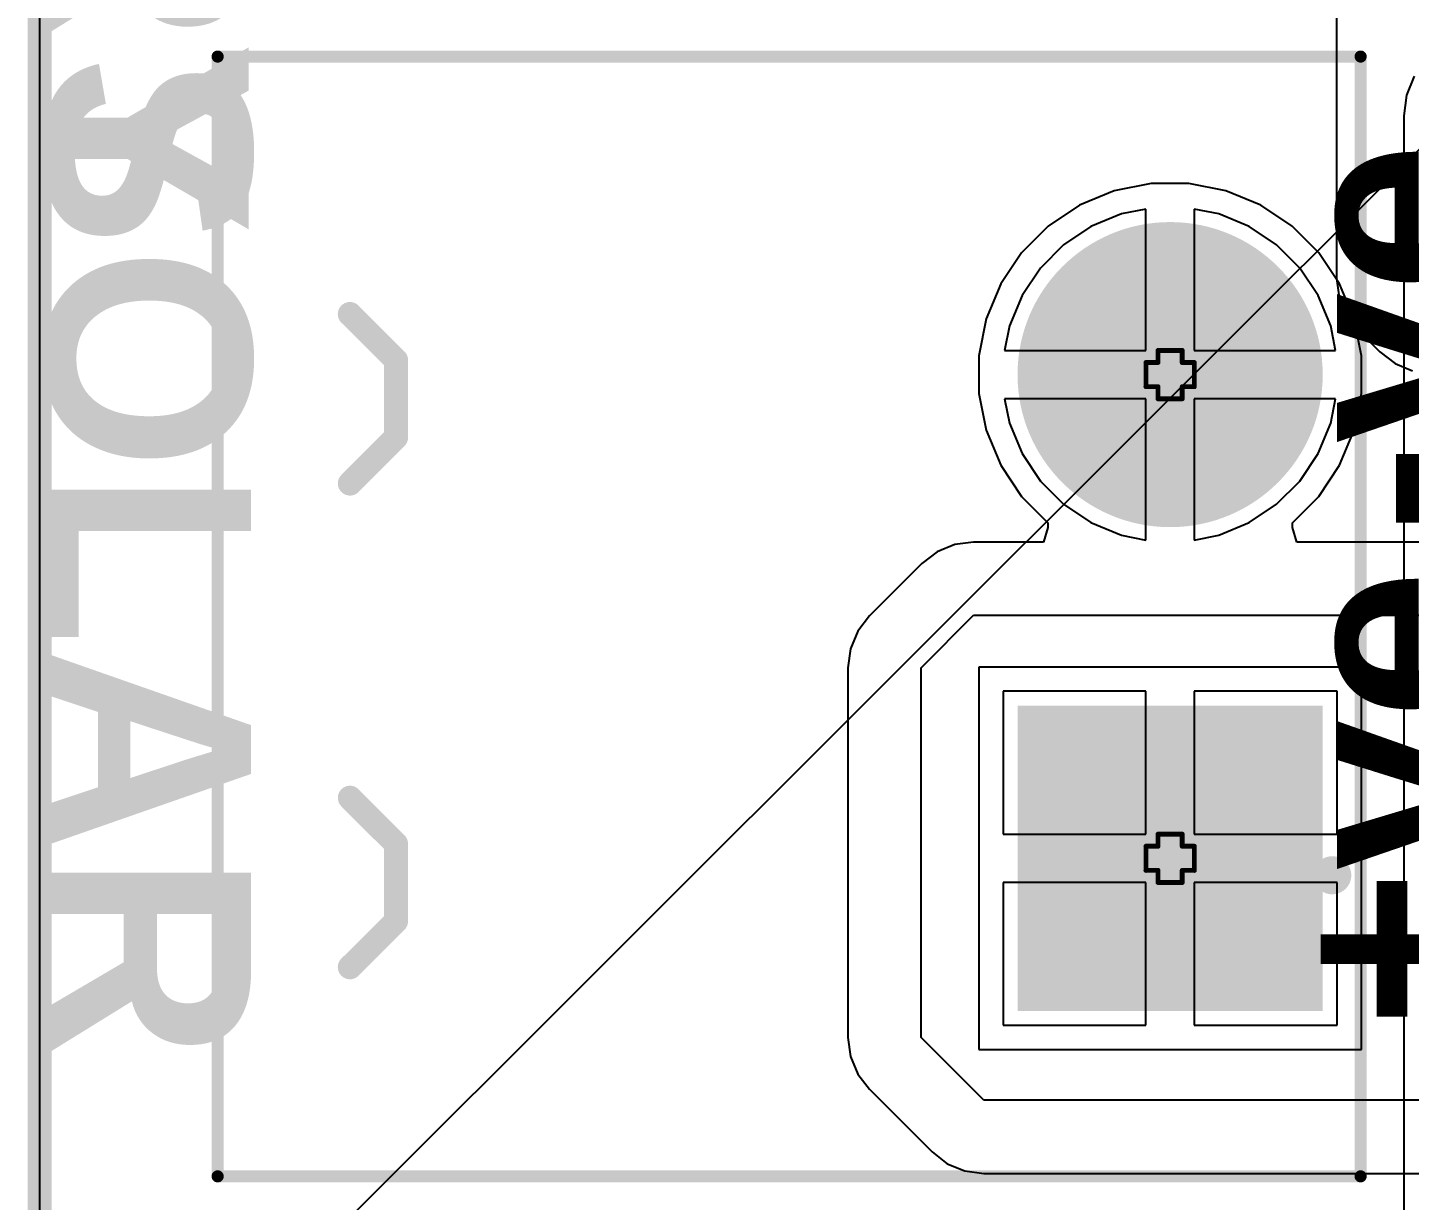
# Model space of a CAD drawing. Header units: inches. Extents: x -3 to 5437, y -3 to 5435.
# Drawn here: x -2.9 to 11.6, y 3.7 to 16.02 of the extents above; entities that cross this region are included whole.
import ezdxf

# ---------------------------------------------------------------- set-up
doc = ezdxf.new("R2010")
doc.units = ezdxf.units.IN
for name, color, linetype in [('Board Outline', 216, 'Continuous'), ('Bottom Layer', 5, 'Continuous'), ('Bottom Solder', 6, 'Continuous'), ('Drill Drawing', 1, 'Continuous'), ('GND', 16, 'Continuous'), ('Multi-Layer', 9, 'Continuous'), ('Pad Holes', 156, 'Continuous'), ('PWR', 76, 'Continuous'), ('Top Layer', 1, 'Continuous'), ('Top Overlay', 2, 'Continuous'), ('Top Solder', 216, 'Continuous')]:
    doc.layers.add(name, color=color, linetype=linetype)
doc.styles.add('Arial_Bold', font='', dxfattribs={"height": 0.2})
doc.styles.get('Arial_Bold').set_extended_font_data('Arial', bold=True)

# ---------------------------------------------------------------- blocks, each defined once
blk = doc.blocks.new('TBP01R1_508_02BE_142')
at = {"layer": 'Bottom Layer'}
blk.add_hatch(color=5, dxfattribs=at).paths.add_polyline_path([(-4.04, 1.5), (-1.04, 1.5), (-1.04, -1.5), (-4.04, -1.5)])
h = blk.add_hatch(color=5, dxfattribs=at)
edge = h.paths.add_edge_path()
edge.add_arc((2.54, 0), 1.5, 0, 360)
at = {"layer": 'Bottom Solder'}
blk.add_hatch(color=6, dxfattribs=at).paths.add_polyline_path([(-4.142, 1.602), (-0.938, 1.602), (-0.938, -1.602), (-4.142, -1.602)])
h = blk.add_hatch(color=6, dxfattribs=at)
edge = h.paths.add_edge_path()
edge.add_arc((2.54, 0), 1.602, 0, 360)
at = {"layer": 'GND'}
blk.add_hatch(color=16, dxfattribs=at).paths.add_polyline_path([(-4.04, 1.5), (-1.04, 1.5), (-1.04, -1.5), (-4.04, -1.5)])
h = blk.add_hatch(color=16, dxfattribs=at)
edge = h.paths.add_edge_path()
edge.add_arc((2.54, 0), 1.5, 0, 360)
at = {"layer": 'Multi-Layer'}
blk.add_hatch(color=9, dxfattribs=at).paths.add_polyline_path([(-4.04, 1.5), (-1.04, 1.5), (-1.04, -1.5), (-4.04, -1.5)])
h = blk.add_hatch(color=9, dxfattribs=at)
edge = h.paths.add_edge_path()
edge.add_arc((2.54, 0), 1.5, 0, 360)
at = {"layer": 'Pad Holes'}
h = blk.add_hatch(color=7, dxfattribs=at)
edge = h.paths.add_edge_path()
edge.add_arc((-2.54, 0), 0.85, 0, 360)
h = blk.add_hatch(color=7, dxfattribs=at)
edge = h.paths.add_edge_path()
edge.add_arc((2.54, 0), 0.85, 0, 360)
at = {"layer": 'PWR'}
blk.add_hatch(color=76, dxfattribs=at).paths.add_polyline_path([(-4.04, 1.5), (-1.04, 1.5), (-1.04, -1.5), (-4.04, -1.5)])
h = blk.add_hatch(color=76, dxfattribs=at)
edge = h.paths.add_edge_path()
edge.add_arc((2.54, 0), 1.5, 0, 360)
at = {"layer": 'Top Layer'}
blk.add_hatch(color=1, dxfattribs=at).paths.add_polyline_path([(-4.04, 1.5), (-1.04, 1.5), (-1.04, -1.5), (-4.04, -1.5)])
h = blk.add_hatch(color=1, dxfattribs=at)
edge = h.paths.add_edge_path()
edge.add_arc((2.54, 0), 1.5, 0, 360)
at = {"layer": 'Top Solder'}
blk.add_hatch(color=216, dxfattribs=at).paths.add_polyline_path([(-4.142, 1.602), (-0.938, 1.602), (-0.938, -1.602), (-4.142, -1.602)])
h = blk.add_hatch(color=216, dxfattribs=at)
edge = h.paths.add_edge_path()
edge.add_arc((2.54, 0), 1.602, 0, 360)
at = {"layer": 'Top Overlay'}
for points in [[(-5.88, 10, 0.127, 0.127, 0), (5.88, 10, 0.127, 0.127, 0)], [(-5.88, 10, 0.127, 0.127, 0), (-5.88, -2, 0.127, 0.127, 0)], [(5.88, 10, 0.127, 0.127, 0), (5.88, -2, 0.127, 0.127, 0)], [(-3.683, 8.611, 0.254, 0.254, 0), (-3.2, 8.128, 0.254, 0.254, 0)], [(-1.905, 8.611, 0.254, 0.254, 0), (-2.388, 8.128, 0.254, 0.254, 0)], [(1.397, 8.611, 0.254, 0.254, 0), (1.88, 8.128, 0.254, 0.254, 0)], [(1.397, 8.611, 0.254, 0.254, 0), (1.88, 8.128, 0.254, 0.254, 0)], [(3.175, 8.611, 0.254, 0.254, 0), (2.692, 8.128, 0.254, 0.254, 0)], [(3.175, 8.611, 0.254, 0.254, 0), (2.692, 8.128, 0.254, 0.254, 0)], [(-3.2, 8.128, 0.254, 0.254, 0), (-2.388, 8.128, 0.254, 0.254, 0)], [(1.88, 8.128, 0.254, 0.254, 0), (2.692, 8.128, 0.254, 0.254, 0)], [(1.88, 8.128, 0.254, 0.254, 0), (2.692, 8.128, 0.254, 0.254, 0)], [(-5.88, -2, 0.127, 0.127, 0), (5.88, -2, 0.127, 0.127, 0)]]:
    blk.add_lwpolyline(points, format="xyseb", dxfattribs=at)
for points in [[(-5.912, 10, 0.0635, 0.0635, 1), (-5.848, 10, 0.0635, 0.0635, 1)], [(-5.912, 10, 0.0635, 0.0635, 1), (-5.848, 10, 0.0635, 0.0635, 1)], [(5.848, 10, 0.0635, 0.0635, 1), (5.912, 10, 0.0635, 0.0635, 1)], [(5.848, 10, 0.0635, 0.0635, 1), (5.912, 10, 0.0635, 0.0635, 1)], [(-3.747, 8.611, 0.127, 0.127, 1), (-3.619, 8.611, 0.127, 0.127, 1)], [(-1.968, 8.611, 0.127, 0.127, 1), (-1.841, 8.611, 0.127, 0.127, 1)], [(1.333, 8.611, 0.127, 0.127, 1), (1.46, 8.611, 0.127, 0.127, 1)], [(1.333, 8.611, 0.127, 0.127, 1), (1.46, 8.611, 0.127, 0.127, 1)], [(3.111, 8.611, 0.127, 0.127, 1), (3.239, 8.611, 0.127, 0.127, 1)], [(3.111, 8.611, 0.127, 0.127, 1), (3.239, 8.611, 0.127, 0.127, 1)], [(-3.264, 8.128, 0.127, 0.127, 1), (-3.137, 8.128, 0.127, 0.127, 1)], [(-3.264, 8.128, 0.127, 0.127, 1), (-3.137, 8.128, 0.127, 0.127, 1)], [(-2.451, 8.128, 0.127, 0.127, 1), (-2.324, 8.128, 0.127, 0.127, 1)], [(-2.451, 8.128, 0.127, 0.127, 1), (-2.324, 8.128, 0.127, 0.127, 1)], [(1.816, 8.128, 0.127, 0.127, 1), (1.943, 8.128, 0.127, 0.127, 1)], [(1.816, 8.128, 0.127, 0.127, 1), (1.943, 8.128, 0.127, 0.127, 1)], [(1.816, 8.128, 0.127, 0.127, 1), (1.943, 8.128, 0.127, 0.127, 1)], [(1.816, 8.128, 0.127, 0.127, 1), (1.943, 8.128, 0.127, 0.127, 1)], [(2.629, 8.128, 0.127, 0.127, 1), (2.756, 8.128, 0.127, 0.127, 1)], [(2.629, 8.128, 0.127, 0.127, 1), (2.756, 8.128, 0.127, 0.127, 1)], [(2.629, 8.128, 0.127, 0.127, 1), (2.756, 8.128, 0.127, 0.127, 1)], [(2.629, 8.128, 0.127, 0.127, 1), (2.756, 8.128, 0.127, 0.127, 1)], [(-2.618, -1.702, 0.2, 0.2, 1), (-2.818, -1.702, 0.2, 0.2, 1)], [(-2.868, -1.702, 0.1, 0.1, 1), (-2.768, -1.702, 0.1, 0.1, 1)], [(-2.668, -1.702, 0.1, 0.1, 1), (-2.568, -1.702, 0.1, 0.1, 1)], [(-5.912, -2, 0.0635, 0.0635, 1), (-5.848, -2, 0.0635, 0.0635, 1)], [(-5.912, -2, 0.0635, 0.0635, 1), (-5.848, -2, 0.0635, 0.0635, 1)], [(5.848, -2, 0.0635, 0.0635, 1), (5.912, -2, 0.0635, 0.0635, 1)], [(5.848, -2, 0.0635, 0.0635, 1), (5.912, -2, 0.0635, 0.0635, 1)]]:
    blk.add_lwpolyline(points, format="xyseb", close=True, dxfattribs=at)

msp = doc.modelspace()

# ---------------------------------------------------------------- linework, layer by layer
at = {"layer": 'Board Outline'}
msp.add_lwpolyline([(-2.777, -2.78, 0.254, 0.254, 0), (-2.777, 121.22, 0.254, 0.254, 0)], format="xyseb", dxfattribs=at)
at = {"layer": 'Bottom Layer'}
for p, q in [((-2.777, 0.777), (-2.777, 117.675)), ((10.839, 17.655), (10.839, 13.386)), ((8.837, 14.113), (8.58, 14.062)), ((8.837, 12.629), (8.837, 14.113)), ((9.603, 14.062), (9.345, 14.113)), ((9.345, 14.113), (9.345, 12.629)), ((8.26, 13.93), (7.973, 13.738)), ((8.58, 14.062), (8.26, 13.93)), ((9.922, 13.93), (9.603, 14.062)), ((10.209, 13.738), (9.922, 13.93)), ((7.973, 13.738), (7.729, 13.494)), ((10.454, 13.494), (10.209, 13.738)), ((7.729, 13.494), (7.537, 13.206)), ((10.645, 13.206), (10.454, 13.494)), ((10.839, 13.386), (10.865, 13.187)), ((7.537, 13.206), (7.405, 12.887)), ((10.778, 12.887), (10.645, 13.206)), ((10.865, 13.187), (10.942, 13.002)), ((10.942, 13.002), (11.064, 12.842)), ((7.405, 12.887), (7.353, 12.629)), ((10.829, 12.629), (10.778, 12.887)), ((11.064, 12.842), (11.293, 12.614)), ((7.353, 12.629), (8.837, 12.629)), ((9.345, 12.629), (10.829, 12.629)), ((11.293, 12.614), (11.452, 12.492)), ((11.452, 12.492), (11.637, 12.415)), ((8.837, 12.121), (7.353, 12.121)), ((7.353, 12.121), (7.405, 11.864)), ((8.837, 10.638), (8.837, 12.121)), ((10.829, 12.121), (9.345, 12.121)), ((9.345, 12.121), (9.345, 10.638)), ((10.778, 11.864), (10.829, 12.121)), ((7.405, 11.864), (7.537, 11.545)), ((10.645, 11.545), (10.778, 11.864)), ((7.537, 11.545), (7.729, 11.257)), ((10.454, 11.257), (10.645, 11.545)), ((7.729, 11.257), (7.973, 11.013)), ((10.209, 11.013), (10.454, 11.257)), ((7.973, 11.013), (8.26, 10.821)), ((9.922, 10.821), (10.209, 11.013)), ((8.26, 10.821), (8.58, 10.689)), ((9.603, 10.689), (9.922, 10.821)), ((8.58, 10.689), (8.837, 10.638)), ((9.345, 10.638), (9.603, 10.689)), ((11.099, 9.303), (7.083, 9.303)), ((7.083, 9.303), (7.083, 5.287)), ((11.099, 5.287), (11.099, 9.303)), ((7.083, 5.287), (11.099, 5.287))]:
    msp.add_line(p, q, dxfattribs=at)
at = {"layer": 'Bottom Solder'}
msp.add_line((0.338, 3.382), (5436.901, 5435.166), dxfattribs=at)
at = {"layer": 'Drill Drawing'}
for points in [[(8.964, 12.502, 0.0508, 0.0508, 0), (8.964, 12.629, 0.0508, 0.0508, 0)], [(8.964, 12.629, 0.0508, 0.0508, 0), (9.218, 12.629, 0.0508, 0.0508, 0)], [(9.218, 12.502, 0.0508, 0.0508, 0), (9.218, 12.629, 0.0508, 0.0508, 0)], [(8.837, 12.248, 0.0508, 0.0508, 0), (8.837, 12.502, 0.0508, 0.0508, 0)], [(8.837, 12.502, 0.0508, 0.0508, 0), (8.964, 12.502, 0.0508, 0.0508, 0)], [(9.218, 12.502, 0.0508, 0.0508, 0), (9.345, 12.502, 0.0508, 0.0508, 0)], [(9.345, 12.248, 0.0508, 0.0508, 0), (9.345, 12.502, 0.0508, 0.0508, 0)], [(8.837, 12.248, 0.0508, 0.0508, 0), (8.964, 12.248, 0.0508, 0.0508, 0)], [(8.964, 12.121, 0.0508, 0.0508, 0), (8.964, 12.248, 0.0508, 0.0508, 0)], [(9.218, 12.248, 0.0508, 0.0508, 0), (9.345, 12.248, 0.0508, 0.0508, 0)], [(9.218, 12.121, 0.0508, 0.0508, 0), (9.218, 12.248, 0.0508, 0.0508, 0)], [(8.964, 12.121, 0.0508, 0.0508, 0), (9.218, 12.121, 0.0508, 0.0508, 0)], [(8.964, 7.422, 0.0508, 0.0508, 0), (8.964, 7.549, 0.0508, 0.0508, 0)], [(8.964, 7.549, 0.0508, 0.0508, 0), (9.218, 7.549, 0.0508, 0.0508, 0)], [(9.218, 7.422, 0.0508, 0.0508, 0), (9.218, 7.549, 0.0508, 0.0508, 0)], [(8.837, 7.168, 0.0508, 0.0508, 0), (8.837, 7.422, 0.0508, 0.0508, 0)], [(8.837, 7.422, 0.0508, 0.0508, 0), (8.964, 7.422, 0.0508, 0.0508, 0)], [(9.218, 7.422, 0.0508, 0.0508, 0), (9.345, 7.422, 0.0508, 0.0508, 0)], [(9.345, 7.168, 0.0508, 0.0508, 0), (9.345, 7.422, 0.0508, 0.0508, 0)], [(8.837, 7.168, 0.0508, 0.0508, 0), (8.964, 7.168, 0.0508, 0.0508, 0)], [(8.964, 7.041, 0.0508, 0.0508, 0), (8.964, 7.168, 0.0508, 0.0508, 0)], [(9.218, 7.168, 0.0508, 0.0508, 0), (9.345, 7.168, 0.0508, 0.0508, 0)], [(9.218, 7.041, 0.0508, 0.0508, 0), (9.218, 7.168, 0.0508, 0.0508, 0)], [(8.964, 7.041, 0.0508, 0.0508, 0), (9.218, 7.041, 0.0508, 0.0508, 0)]]:
    msp.add_lwpolyline(points, format="xyseb", dxfattribs=at)
for points in [[(8.951, 12.629, 0.0254, 0.0254, 1), (8.977, 12.629, 0.0254, 0.0254, 1)], [(8.951, 12.629, 0.0254, 0.0254, 1), (8.977, 12.629, 0.0254, 0.0254, 1)], [(9.205, 12.629, 0.0254, 0.0254, 1), (9.231, 12.629, 0.0254, 0.0254, 1)], [(9.205, 12.629, 0.0254, 0.0254, 1), (9.231, 12.629, 0.0254, 0.0254, 1)], [(8.824, 12.502, 0.0254, 0.0254, 1), (8.85, 12.502, 0.0254, 0.0254, 1)], [(8.824, 12.502, 0.0254, 0.0254, 1), (8.85, 12.502, 0.0254, 0.0254, 1)], [(8.951, 12.502, 0.0254, 0.0254, 1), (8.977, 12.502, 0.0254, 0.0254, 1)], [(8.951, 12.502, 0.0254, 0.0254, 1), (8.977, 12.502, 0.0254, 0.0254, 1)], [(9.205, 12.502, 0.0254, 0.0254, 1), (9.231, 12.502, 0.0254, 0.0254, 1)], [(9.205, 12.502, 0.0254, 0.0254, 1), (9.231, 12.502, 0.0254, 0.0254, 1)], [(9.332, 12.502, 0.0254, 0.0254, 1), (9.358, 12.502, 0.0254, 0.0254, 1)], [(9.332, 12.502, 0.0254, 0.0254, 1), (9.358, 12.502, 0.0254, 0.0254, 1)], [(8.824, 12.248, 0.0254, 0.0254, 1), (8.85, 12.248, 0.0254, 0.0254, 1)], [(8.824, 12.248, 0.0254, 0.0254, 1), (8.85, 12.248, 0.0254, 0.0254, 1)], [(8.951, 12.248, 0.0254, 0.0254, 1), (8.977, 12.248, 0.0254, 0.0254, 1)], [(8.951, 12.248, 0.0254, 0.0254, 1), (8.977, 12.248, 0.0254, 0.0254, 1)], [(9.205, 12.248, 0.0254, 0.0254, 1), (9.231, 12.248, 0.0254, 0.0254, 1)], [(9.205, 12.248, 0.0254, 0.0254, 1), (9.231, 12.248, 0.0254, 0.0254, 1)], [(9.332, 12.248, 0.0254, 0.0254, 1), (9.358, 12.248, 0.0254, 0.0254, 1)], [(9.332, 12.248, 0.0254, 0.0254, 1), (9.358, 12.248, 0.0254, 0.0254, 1)], [(8.951, 12.121, 0.0254, 0.0254, 1), (8.977, 12.121, 0.0254, 0.0254, 1)], [(8.951, 12.121, 0.0254, 0.0254, 1), (8.977, 12.121, 0.0254, 0.0254, 1)], [(9.205, 12.121, 0.0254, 0.0254, 1), (9.231, 12.121, 0.0254, 0.0254, 1)], [(9.205, 12.121, 0.0254, 0.0254, 1), (9.231, 12.121, 0.0254, 0.0254, 1)], [(8.951, 7.549, 0.0254, 0.0254, 1), (8.977, 7.549, 0.0254, 0.0254, 1)], [(8.951, 7.549, 0.0254, 0.0254, 1), (8.977, 7.549, 0.0254, 0.0254, 1)], [(9.205, 7.549, 0.0254, 0.0254, 1), (9.231, 7.549, 0.0254, 0.0254, 1)], [(9.205, 7.549, 0.0254, 0.0254, 1), (9.231, 7.549, 0.0254, 0.0254, 1)], [(8.824, 7.422, 0.0254, 0.0254, 1), (8.85, 7.422, 0.0254, 0.0254, 1)], [(8.824, 7.422, 0.0254, 0.0254, 1), (8.85, 7.422, 0.0254, 0.0254, 1)], [(8.951, 7.422, 0.0254, 0.0254, 1), (8.977, 7.422, 0.0254, 0.0254, 1)], [(8.951, 7.422, 0.0254, 0.0254, 1), (8.977, 7.422, 0.0254, 0.0254, 1)], [(9.205, 7.422, 0.0254, 0.0254, 1), (9.231, 7.422, 0.0254, 0.0254, 1)], [(9.205, 7.422, 0.0254, 0.0254, 1), (9.231, 7.422, 0.0254, 0.0254, 1)], [(9.332, 7.422, 0.0254, 0.0254, 1), (9.358, 7.422, 0.0254, 0.0254, 1)], [(9.332, 7.422, 0.0254, 0.0254, 1), (9.358, 7.422, 0.0254, 0.0254, 1)], [(8.824, 7.168, 0.0254, 0.0254, 1), (8.85, 7.168, 0.0254, 0.0254, 1)], [(8.824, 7.168, 0.0254, 0.0254, 1), (8.85, 7.168, 0.0254, 0.0254, 1)], [(8.951, 7.168, 0.0254, 0.0254, 1), (8.977, 7.168, 0.0254, 0.0254, 1)], [(8.951, 7.168, 0.0254, 0.0254, 1), (8.977, 7.168, 0.0254, 0.0254, 1)], [(9.205, 7.168, 0.0254, 0.0254, 1), (9.231, 7.168, 0.0254, 0.0254, 1)], [(9.205, 7.168, 0.0254, 0.0254, 1), (9.231, 7.168, 0.0254, 0.0254, 1)], [(9.332, 7.168, 0.0254, 0.0254, 1), (9.358, 7.168, 0.0254, 0.0254, 1)], [(9.332, 7.168, 0.0254, 0.0254, 1), (9.358, 7.168, 0.0254, 0.0254, 1)], [(8.951, 7.041, 0.0254, 0.0254, 1), (8.977, 7.041, 0.0254, 0.0254, 1)], [(8.951, 7.041, 0.0254, 0.0254, 1), (8.977, 7.041, 0.0254, 0.0254, 1)], [(9.205, 7.041, 0.0254, 0.0254, 1), (9.231, 7.041, 0.0254, 0.0254, 1)], [(9.205, 7.041, 0.0254, 0.0254, 1), (9.231, 7.041, 0.0254, 0.0254, 1)]]:
    msp.add_lwpolyline(points, format="xyseb", close=True, dxfattribs=at)
at = {"layer": 'GND'}
for p, q in [((-2.777, 1.023), (-2.777, 117.429)), ((8.837, 14.113), (8.58, 14.062)), ((8.837, 12.629), (8.837, 14.113)), ((9.603, 14.062), (9.345, 14.113)), ((9.345, 14.113), (9.345, 12.629)), ((8.26, 13.93), (7.973, 13.738)), ((8.58, 14.062), (8.26, 13.93)), ((9.922, 13.93), (9.603, 14.062)), ((10.209, 13.738), (9.922, 13.93)), ((7.973, 13.738), (7.729, 13.494)), ((10.454, 13.494), (10.209, 13.738)), ((7.729, 13.494), (7.537, 13.206)), ((10.645, 13.206), (10.454, 13.494)), ((7.537, 13.206), (7.405, 12.887)), ((10.778, 12.887), (10.645, 13.206)), ((7.405, 12.887), (7.353, 12.629)), ((10.829, 12.629), (10.778, 12.887)), ((7.353, 12.629), (8.837, 12.629)), ((9.345, 12.629), (10.829, 12.629)), ((8.837, 12.121), (7.353, 12.121)), ((7.353, 12.121), (7.405, 11.864)), ((8.837, 10.638), (8.837, 12.121)), ((10.829, 12.121), (9.345, 12.121)), ((9.345, 12.121), (9.345, 10.638)), ((10.778, 11.864), (10.829, 12.121)), ((7.405, 11.864), (7.537, 11.545)), ((10.645, 11.545), (10.778, 11.864)), ((7.537, 11.545), (7.729, 11.257)), ((10.454, 11.257), (10.645, 11.545)), ((7.729, 11.257), (7.973, 11.013)), ((10.209, 11.013), (10.454, 11.257)), ((7.973, 11.013), (8.26, 10.821)), ((9.922, 10.821), (10.209, 11.013)), ((8.26, 10.821), (8.58, 10.689)), ((9.603, 10.689), (9.922, 10.821)), ((8.58, 10.689), (8.837, 10.638)), ((9.345, 10.638), (9.603, 10.689)), ((11.099, 9.303), (7.083, 9.303)), ((7.083, 9.303), (7.083, 5.287)), ((11.099, 5.287), (11.099, 9.303)), ((7.083, 5.287), (11.099, 5.287))]:
    msp.add_line(p, q, dxfattribs=at)
at = {"layer": 'PWR'}
for p, q in [((-2.777, 1.611), (-2.777, 116.838)), ((8.893, 14.383), (8.505, 14.306)), ((9.289, 14.383), (8.893, 14.383)), ((9.677, 14.306), (9.289, 14.383)), ((8.505, 14.306), (8.14, 14.155)), ((10.042, 14.155), (9.677, 14.306)), ((8.14, 14.155), (7.811, 13.935)), ((10.371, 13.935), (10.042, 14.155)), ((7.811, 13.935), (7.531, 13.655)), ((10.651, 13.655), (10.371, 13.935)), ((7.531, 13.655), (7.312, 13.327)), ((10.871, 13.327), (10.651, 13.655)), ((7.312, 13.327), (7.16, 12.961)), ((11.022, 12.961), (10.871, 13.327)), ((7.16, 12.961), (7.083, 12.573)), ((11.099, 12.573), (11.022, 12.961)), ((7.083, 12.573), (7.083, 12.178)), ((11.099, 12.178), (11.099, 12.573)), ((7.083, 12.178), (7.16, 11.79)), ((11.022, 11.79), (11.099, 12.178)), ((7.16, 11.79), (7.312, 11.424)), ((10.871, 11.424), (11.022, 11.79)), ((7.312, 11.424), (7.531, 11.095)), ((10.651, 11.095), (10.871, 11.424)), ((7.531, 11.095), (7.807, 10.819)), ((10.375, 10.819), (10.651, 11.095)), ((7.806, 10.769), (7.76, 10.616)), ((7.807, 10.819), (7.806, 10.769)), ((10.376, 10.769), (10.375, 10.819)), ((10.422, 10.616), (10.376, 10.769)), ((6.829, 10.59), (6.644, 10.513)), ((7.028, 10.616), (6.829, 10.59)), ((7.76, 10.616), (7.028, 10.616)), ((14.931, 10.616), (10.422, 10.616)), ((6.644, 10.513), (6.485, 10.391)), ((6.485, 10.391), (5.934, 9.84)), ((6.485, 10.391), (6.485, 10.391)), ((5.934, 9.84), (5.811, 9.681)), ((6.477, 9.296), (7.028, 9.848)), ((7.028, 9.848), (15.393, 9.848)), ((5.811, 9.681), (5.735, 9.495)), ((5.735, 9.495), (5.708, 9.296)), ((5.708, 9.296), (5.708, 5.412)), ((6.477, 5.412), (6.477, 9.296)), ((8.837, 9.049), (7.337, 9.049)), ((7.337, 9.049), (7.337, 7.549)), ((8.837, 7.549), (8.837, 9.049)), ((10.845, 9.049), (9.345, 9.049)), ((9.345, 9.049), (9.345, 7.549)), ((10.845, 7.549), (10.845, 9.049)), ((7.337, 7.549), (8.837, 7.549)), ((9.345, 7.549), (10.845, 7.549)), ((8.837, 7.041), (7.337, 7.041)), ((7.337, 7.041), (7.337, 5.541)), ((8.837, 5.541), (8.837, 7.041)), ((10.845, 7.041), (9.345, 7.041)), ((9.345, 7.041), (9.345, 5.541)), ((10.845, 5.541), (10.845, 7.041)), ((7.337, 5.541), (8.837, 5.541)), ((9.345, 5.541), (10.845, 5.541)), ((5.708, 5.412), (5.735, 5.213)), ((7.135, 4.754), (6.477, 5.412)), ((5.735, 5.213), (5.811, 5.028)), ((5.811, 5.028), (5.934, 4.869)), ((5.934, 4.869), (6.592, 4.211)), ((12.984, 4.754), (7.135, 4.754)), ((6.592, 4.211), (6.751, 4.088)), ((6.751, 4.088), (6.936, 4.012)), ((6.936, 4.012), (7.135, 3.985)), ((7.135, 3.985), (12.984, 3.985))]:
    msp.add_line(p, q, dxfattribs=at)
at = {"layer": 'Top Layer'}
for p, q in [((-2.777, 0.777), (-2.777, 117.675)), ((11.654, 15.51), (11.571, 15.309)), ((11.571, 15.309), (11.557, 15.202)), ((11.557, 15.202), (11.543, 15.094)), ((11.543, 15.094), (11.543, 2.699)), ((8.837, 14.113), (8.58, 14.062)), ((8.837, 12.629), (8.837, 14.113)), ((9.603, 14.062), (9.345, 14.113)), ((9.345, 14.113), (9.345, 12.629)), ((8.26, 13.93), (7.973, 13.738)), ((8.58, 14.062), (8.26, 13.93)), ((9.922, 13.93), (9.603, 14.062)), ((10.209, 13.738), (9.922, 13.93)), ((7.973, 13.738), (7.729, 13.494)), ((10.454, 13.494), (10.209, 13.738)), ((7.729, 13.494), (7.537, 13.206)), ((10.645, 13.206), (10.454, 13.494)), ((7.537, 13.206), (7.405, 12.887)), ((10.778, 12.887), (10.645, 13.206)), ((7.405, 12.887), (7.353, 12.629)), ((10.829, 12.629), (10.778, 12.887)), ((7.353, 12.629), (8.837, 12.629)), ((9.345, 12.629), (10.829, 12.629)), ((8.837, 12.121), (7.353, 12.121)), ((7.353, 12.121), (7.405, 11.864)), ((8.837, 10.638), (8.837, 12.121)), ((10.829, 12.121), (9.345, 12.121)), ((9.345, 12.121), (9.345, 10.638)), ((10.778, 11.864), (10.829, 12.121)), ((7.405, 11.864), (7.537, 11.545)), ((10.645, 11.545), (10.778, 11.864)), ((7.537, 11.545), (7.729, 11.257)), ((10.454, 11.257), (10.645, 11.545)), ((7.729, 11.257), (7.973, 11.013)), ((10.209, 11.013), (10.454, 11.257)), ((7.973, 11.013), (8.26, 10.821)), ((9.922, 10.821), (10.209, 11.013)), ((8.26, 10.821), (8.58, 10.689)), ((9.603, 10.689), (9.922, 10.821)), ((8.58, 10.689), (8.837, 10.638)), ((9.345, 10.638), (9.603, 10.689)), ((11.099, 9.303), (7.083, 9.303)), ((7.083, 9.303), (7.083, 5.287)), ((11.099, 5.287), (11.099, 9.303)), ((7.083, 5.287), (11.099, 5.287))]:
    msp.add_line(p, q, dxfattribs=at)
at = {"layer": 'Top Solder'}
msp.add_line((0.338, 3.382), (5436.901, 5435.166), dxfattribs=at)

# ---------------------------------------------------------------- block references
at = {"rotation": 90}
msp.add_blockref('TBP01R1_508_02BE_142', (9.091, 9.835), dxfattribs=at)

# ---------------------------------------------------------------- texts
at = {"layer": 'Top Overlay', "style": 'Arial_Bold'}
for s, height, rotation, p in [('BATTERY', 2.159, 270, (-2.743, 28.093)), ('SOLAR', 2.159, 270, (-2.717, 15.725)), ('-ve', 2.032, 90, (12.403, 10.71)), ('+ve', 2.032, 90, (12.403, 5.513))]:
    msp.add_text(s, height=height, rotation=rotation, dxfattribs=at).set_placement(p)

doc.saveas('drawing.dxf')
